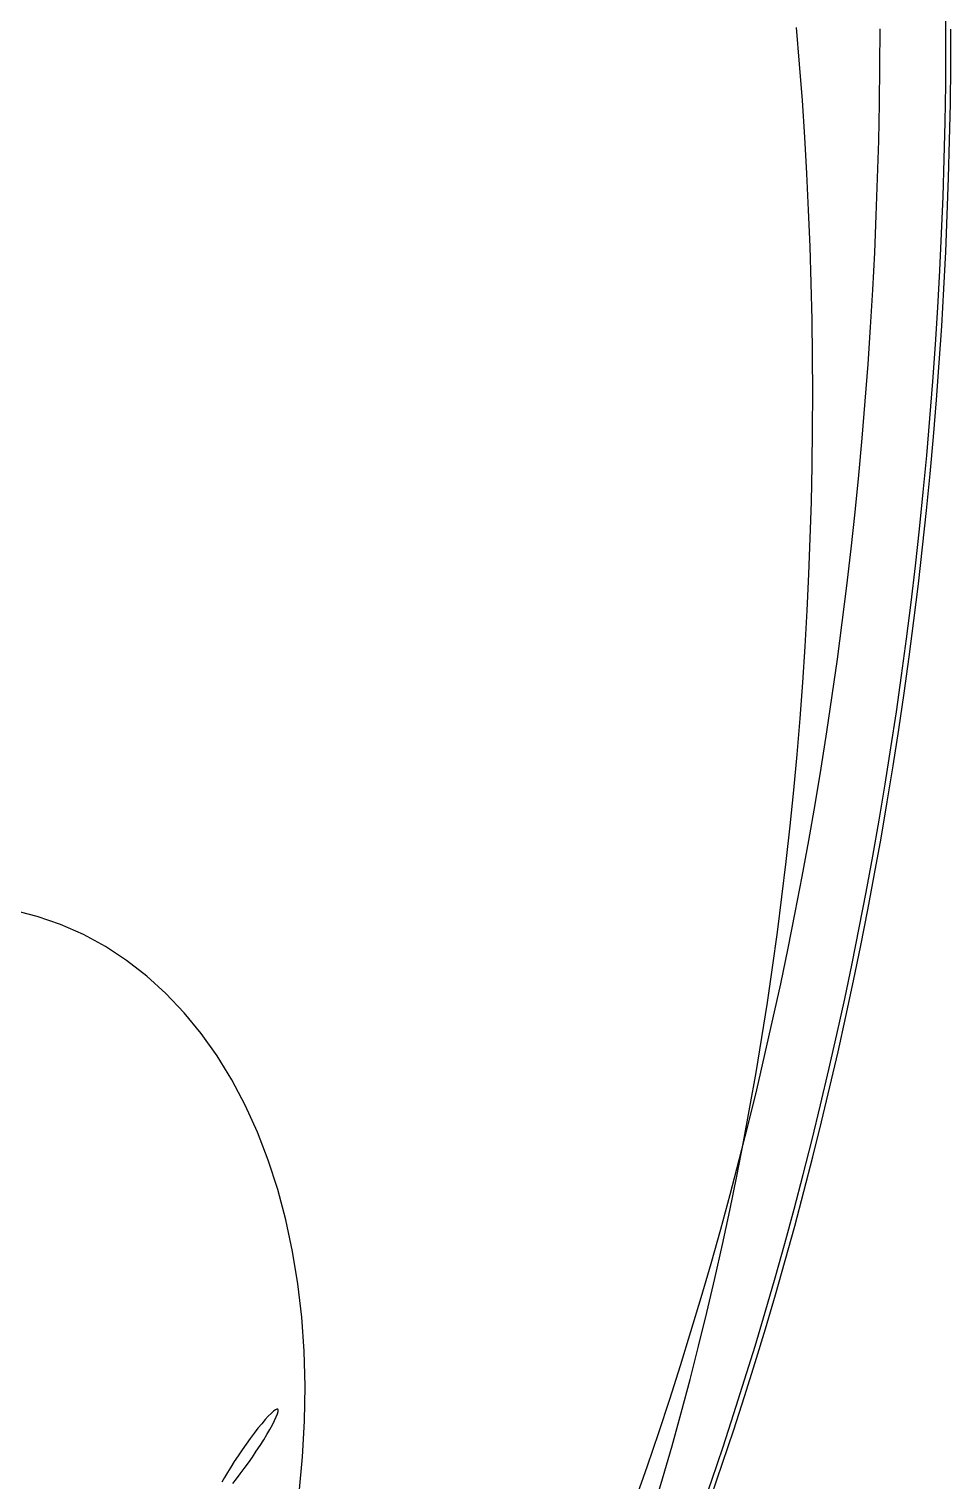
# Model space of a CAD drawing. Extents: x -1 to 217, y -22 to 302.
# Drawn here: x 170.5 to 217.1, y 66.3 to 139.6 of the extents above; entities that cross this region are included whole.
import ezdxf

# ---------------------------------------------------------------- set-up
doc = ezdxf.new("R2010")
doc.units = 0

msp = doc.modelspace()

# ---------------------------------------------------------------- linework, layer by layer
at = {"layer": 'ELLIPSES'}
for p, q in [((216.845, 138.697), (216.845, 140.575)), ((209.451, 137.872), (209.298, 139.716)), ((213.505, 137.759), (213.513, 139.644)), ((217.089, 137.761), (217.096, 139.638)), ((216.83, 136.819), (216.845, 138.697)), ((209.589, 136.027), (209.451, 137.872)), ((213.483, 135.874), (213.505, 137.759)), ((217.067, 135.883), (217.089, 137.761)), ((216.801, 134.941), (216.83, 136.819)), ((209.71, 134.182), (209.589, 136.027)), ((213.445, 133.989), (213.483, 135.874)), ((217.03, 134.006), (217.067, 135.883)), ((216.756, 133.064), (216.801, 134.941)), ((209.816, 132.336), (209.71, 134.182)), ((213.393, 132.106), (213.445, 133.989)), ((216.978, 132.13), (217.03, 134.006)), ((216.698, 131.187), (216.756, 133.064)), ((209.905, 130.491), (209.816, 132.336)), ((213.325, 130.224), (213.393, 132.106)), ((216.912, 130.255), (216.978, 132.13)), ((216.624, 129.312), (216.698, 131.187)), ((209.979, 128.645), (209.905, 130.491)), ((213.243, 128.343), (213.325, 130.224)), ((216.832, 128.381), (216.912, 130.255)), ((216.536, 127.438), (216.624, 129.312)), ((210.036, 126.801), (209.979, 128.645)), ((216.736, 126.508), (216.832, 128.381)), ((213.146, 126.463), (213.243, 128.343)), ((216.433, 125.566), (216.536, 127.438)), ((210.078, 124.957), (210.036, 126.801)), ((213.034, 124.586), (213.146, 126.463)), ((216.627, 124.637), (216.736, 126.508)), ((216.316, 123.696), (216.433, 125.566)), ((210.103, 123.114), (210.078, 124.957)), ((212.907, 122.71), (213.034, 124.586)), ((216.502, 122.769), (216.627, 124.637)), ((216.184, 121.828), (216.316, 123.696)), ((210.112, 121.273), (210.103, 123.114)), ((212.765, 120.837), (212.907, 122.71)), ((216.363, 120.902), (216.502, 122.769)), ((216.037, 119.962), (216.184, 121.828)), ((210.106, 119.433), (210.112, 121.273)), ((212.608, 118.967), (212.765, 120.837)), ((216.209, 119.038), (216.363, 120.902)), ((215.876, 118.099), (216.037, 119.962)), ((210.083, 117.595), (210.106, 119.433)), ((212.436, 117.099), (212.608, 118.967)), ((216.041, 117.177), (216.209, 119.038)), ((215.7, 116.239), (215.876, 118.099)), ((210.044, 115.76), (210.083, 117.595)), ((212.25, 115.235), (212.436, 117.099)), ((215.858, 115.319), (216.041, 117.177)), ((215.51, 114.382), (215.7, 116.239)), ((209.989, 113.927), (210.044, 115.76)), ((212.049, 113.374), (212.25, 115.235)), ((215.661, 113.464), (215.858, 115.319)), ((209.918, 112.097), (209.989, 113.927)), ((215.305, 112.528), (215.51, 114.382)), ((211.833, 111.517), (212.049, 113.374)), ((215.449, 111.613), (215.661, 113.464)), ((215.086, 110.678), (215.305, 112.528)), ((209.831, 110.27), (209.918, 112.097)), ((211.602, 109.664), (211.833, 111.517)), ((215.223, 109.765), (215.449, 111.613)), ((209.728, 108.447), (209.831, 110.27)), ((214.852, 108.832), (215.086, 110.678)), ((211.357, 107.815), (211.602, 109.664)), ((214.982, 107.922), (215.223, 109.765)), ((214.604, 106.99), (214.852, 108.832)), ((209.61, 106.627), (209.728, 108.447)), ((214.727, 106.083), (214.982, 107.922)), ((211.097, 105.971), (211.357, 107.815)), ((209.475, 104.811), (209.61, 106.627)), ((214.341, 105.153), (214.604, 106.99)), ((210.823, 104.131), (211.097, 105.971)), ((214.457, 104.248), (214.727, 106.083)), ((214.064, 103.32), (214.341, 105.153)), ((209.324, 102.999), (209.475, 104.811)), ((214.174, 102.418), (214.457, 104.248)), ((210.533, 102.297), (210.823, 104.131)), ((209.157, 101.192), (209.324, 102.999)), ((213.773, 101.492), (214.064, 103.32)), ((210.23, 100.467), (210.533, 102.297)), ((213.876, 100.593), (214.174, 102.418)), ((213.467, 99.669), (213.773, 101.492)), ((208.974, 99.39), (209.157, 101.192)), ((213.563, 98.773), (213.876, 100.593)), ((209.912, 98.644), (210.23, 100.467)), ((208.776, 97.592), (208.974, 99.39)), ((213.147, 97.852), (213.467, 99.669)), ((209.579, 96.826), (209.912, 98.644)), ((213.237, 96.959), (213.563, 98.773)), ((208.561, 95.8), (208.776, 97.592)), ((212.813, 96.04), (213.147, 97.852)), ((209.232, 95.014), (209.579, 96.826)), ((212.896, 95.15), (213.237, 96.959)), ((208.331, 94.014), (208.561, 95.8)), ((212.465, 94.234), (212.813, 96.04)), ((170.936, 94.811), (169.715, 95.124)), ((172.124, 94.4), (170.936, 94.811)), ((208.871, 93.208), (209.232, 95.014)), ((212.541, 93.348), (212.896, 95.15)), ((173.275, 93.891), (172.124, 94.4)), ((174.385, 93.286), (173.275, 93.891)), ((208.085, 92.233), (208.331, 94.014)), ((212.103, 92.434), (212.465, 94.234)), ((175.452, 92.588), (174.385, 93.286)), ((208.495, 91.409), (208.871, 93.208)), ((212.173, 91.551), (212.541, 93.348)), ((176.472, 91.797), (175.452, 92.588)), ((211.727, 90.641), (212.103, 92.434)), ((177.442, 90.917), (176.472, 91.797)), ((207.823, 90.458), (208.085, 92.233)), ((208.105, 89.617), (208.495, 91.409)), ((211.79, 89.761), (212.173, 91.551)), ((178.359, 89.95), (177.442, 90.917)), ((207.546, 88.69), (207.823, 90.458)), ((211.336, 88.854), (211.727, 90.641)), ((179.22, 88.899), (178.359, 89.95)), ((207.701, 87.832), (208.105, 89.617)), ((211.393, 87.978), (211.79, 89.761)), ((180.023, 87.767), (179.22, 88.899)), ((210.932, 87.074), (211.336, 88.854)), ((207.253, 86.929), (207.546, 88.69)), ((180.766, 86.557), (180.023, 87.767)), ((207.283, 86.054), (207.701, 87.832)), ((210.982, 86.202), (211.393, 87.978)), ((181.446, 85.274), (180.766, 86.557)), ((206.944, 85.174), (207.253, 86.929)), ((210.514, 85.302), (210.932, 87.074)), ((206.85, 84.284), (207.283, 86.054)), ((210.558, 84.433), (210.982, 86.202)), ((182.061, 83.92), (181.446, 85.274)), ((206.619, 83.427), (206.944, 85.174)), ((210.082, 83.536), (210.514, 85.302)), ((210.119, 82.671), (210.558, 84.433)), ((182.609, 82.5), (182.061, 83.92)), ((206.404, 82.522), (206.85, 84.284)), ((206.28, 81.687), (206.619, 83.427)), ((209.636, 81.778), (210.082, 83.536)), ((183.089, 81.019), (182.609, 82.5)), ((205.944, 80.768), (206.404, 82.522)), ((209.667, 80.917), (210.119, 82.671)), ((205.924, 79.955), (206.28, 81.687)), ((209.176, 80.028), (209.636, 81.778)), ((183.5, 79.48), (183.089, 81.019)), ((205.469, 79.022), (205.944, 80.768)), ((209.202, 79.171), (209.667, 80.917)), ((205.553, 78.231), (205.924, 79.955)), ((208.703, 78.286), (209.176, 80.028)), ((183.839, 77.888), (183.5, 79.48)), ((204.982, 77.285), (205.469, 79.022)), ((208.722, 77.433), (209.202, 79.171)), ((184.107, 76.249), (183.839, 77.888)), ((205.167, 76.515), (205.553, 78.231)), ((208.216, 76.552), (208.703, 78.286)), ((204.48, 75.556), (204.982, 77.285)), ((208.229, 75.704), (208.722, 77.433)), ((204.766, 74.808), (205.167, 76.515)), ((207.716, 74.827), (208.216, 76.552)), ((184.302, 74.566), (184.107, 76.249)), ((203.964, 73.837), (204.48, 75.556)), ((207.723, 73.983), (208.229, 75.704)), ((207.202, 73.11), (207.716, 74.827)), ((184.423, 72.845), (184.302, 74.566)), ((204.349, 73.109), (204.766, 74.808)), ((203.435, 72.127), (203.964, 73.837)), ((207.203, 72.271), (207.723, 73.983)), ((184.471, 71.091), (184.423, 72.845)), ((203.918, 71.42), (204.349, 73.109)), ((206.675, 71.402), (207.202, 73.11)), ((202.893, 70.427), (203.435, 72.127)), ((206.67, 70.567), (207.203, 72.271)), ((203.471, 69.74), (203.918, 71.42)), ((206.134, 69.704), (206.675, 71.402)), ((184.445, 69.309), (184.471, 71.091)), ((202.337, 68.736), (202.893, 70.427)), ((206.123, 68.874), (206.67, 70.567)), ((182.753, 69.71), (182.612, 69.567)), ((182.873, 69.818), (182.753, 69.71)), ((182.97, 69.89), (182.873, 69.818)), ((183.043, 69.924), (182.97, 69.89)), ((183.015, 69.529), (183.073, 69.68)), ((183.09, 69.919), (183.043, 69.924)), ((183.073, 69.68), (183.106, 69.796)), ((183.111, 69.877), (183.09, 69.919)), ((183.106, 69.796), (183.111, 69.877)), ((203.009, 68.069), (203.471, 69.74)), ((205.581, 68.015), (206.134, 69.704)), ((182.092, 68.956), (181.896, 68.704)), ((182.279, 69.187), (182.092, 68.956)), ((182.453, 69.391), (182.279, 69.187)), ((182.612, 69.567), (182.453, 69.391)), ((182.695, 68.9), (182.824, 69.136)), ((182.824, 69.136), (182.931, 69.347)), ((182.931, 69.347), (183.015, 69.529)), ((184.345, 67.505), (184.445, 69.309)), ((181.693, 68.434), (181.489, 68.152)), ((181.896, 68.704), (181.693, 68.434)), ((182.2, 68.085), (182.38, 68.37)), ((182.38, 68.37), (182.546, 68.643)), ((182.546, 68.643), (182.695, 68.9)), ((201.767, 67.055), (202.337, 68.736)), ((205.564, 67.189), (206.123, 68.874)), ((181.086, 67.567), (180.894, 67.276)), ((181.285, 67.861), (181.086, 67.567)), ((181.489, 68.152), (181.285, 67.861)), ((181.605, 67.209), (181.809, 67.5)), ((181.809, 67.5), (182.008, 67.794)), ((182.008, 67.794), (182.2, 68.085)), ((184.171, 65.683), (184.345, 67.505)), ((202.532, 66.408), (203.009, 68.069)), ((205.014, 66.336), (205.581, 68.015)), ((180.714, 66.991), (180.548, 66.717)), ((180.894, 67.276), (180.714, 66.991)), ((181.198, 66.657), (181.401, 66.926)), ((181.401, 66.926), (181.605, 67.209)), ((201.185, 65.385), (201.767, 67.055)), ((204.991, 65.515), (205.564, 67.189)), ((180.399, 66.461), (180.27, 66.225)), ((180.548, 66.717), (180.399, 66.461)), ((180.815, 66.174), (181.002, 66.405)), ((181.002, 66.405), (181.198, 66.657)), ((202.04, 64.757), (202.532, 66.408)), ((204.434, 64.666), (205.014, 66.336))]:
    msp.add_line(p, q, dxfattribs=at)

doc.saveas('drawing.dxf')
